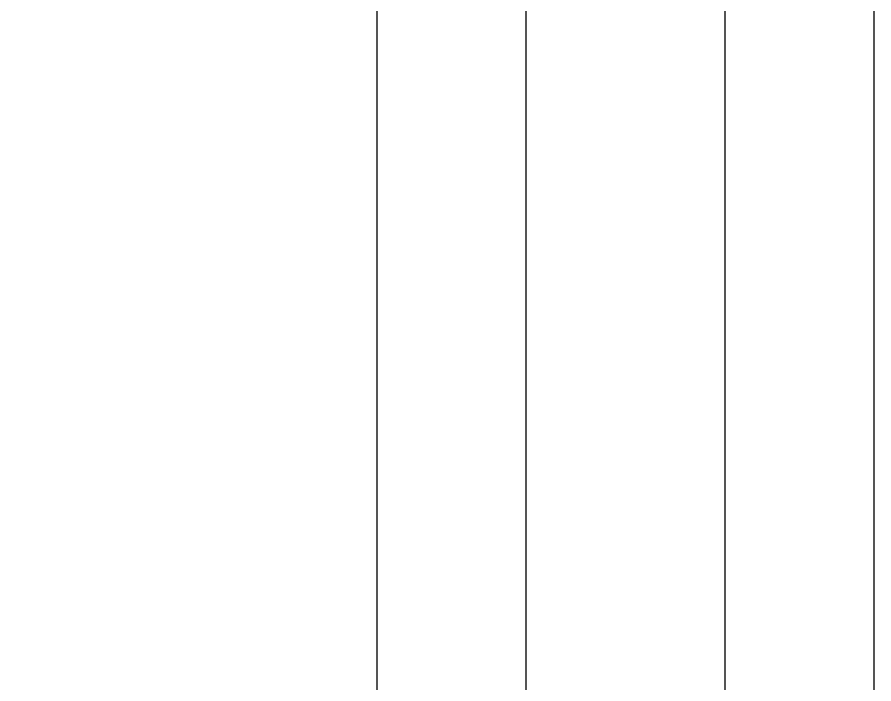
# Model space of a CAD drawing. Header units: inches. Extents: x 542787 to 543192, y 9574025 to 9574373.
# Drawn here: x 543043.6986 to 543043.871, y 9574114.1358 to 9574114.27 of the extents above; entities that cross this region are included whole.
import ezdxf

# ---------------------------------------------------------------- set-up
doc = ezdxf.new("R2010")
doc.units = ezdxf.units.IN
doc.header["$MEASUREMENT"] = 0
doc.layers.add('I-ARQ', color=8, linetype='Continuous')

msp = doc.modelspace()

# ---------------------------------------------------------------- linework, layer by layer
at = {"layer": 'I-ARQ'}
for p, q in [((543043.84101, 9574115.05451), (543043.84101, 9574113.84451)), ((543043.87101, 9574115.05451), (543043.87101, 9574113.84451)), ((543043.77101, 9574114.44451), (543043.77101, 9574113.84451)), ((543043.80101, 9574113.84451), (543043.80101, 9574114.44451))]:
    msp.add_line(p, q, dxfattribs=at)
msp.add_arc((543043.80101, 9574113.84451), 0.6, 90, 180, dxfattribs=at)

doc.saveas('drawing.dxf')
